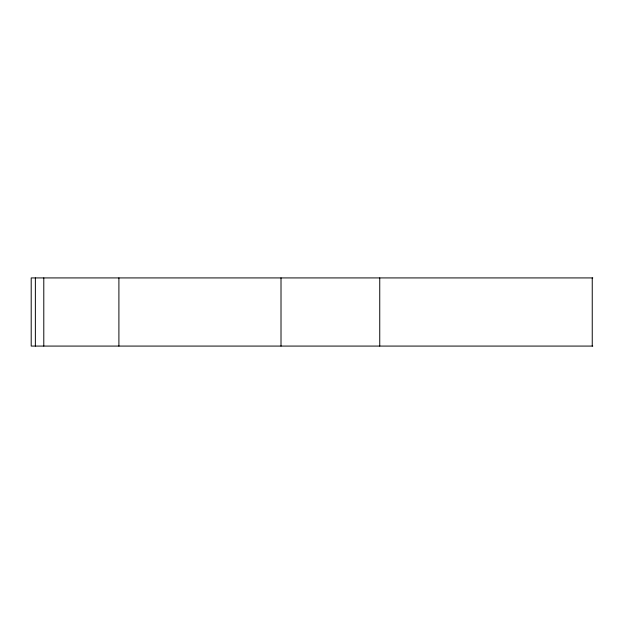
<?xml version="1.0" encoding="UTF-8"?>
<svg xmlns="http://www.w3.org/2000/svg" width="624" height="624" viewBox="0 0 624 624"><rect width="100%" height="100%" fill="white"/><g stroke="black" fill="none" stroke-linecap="round" stroke-linejoin="round"><path stroke-width="0.94" d="M592.8 277.922L31.2 277.922L31.2 346.078L592.8 346.078M592.246 277.922L592.246 346.078M379.743 277.922L379.743 346.078M281.011 277.922L281.011 346.078M118.903 277.922L118.903 346.078M43.789 277.922L43.789 346.078M35.365 277.922L35.365 346.078"/></g></svg>
